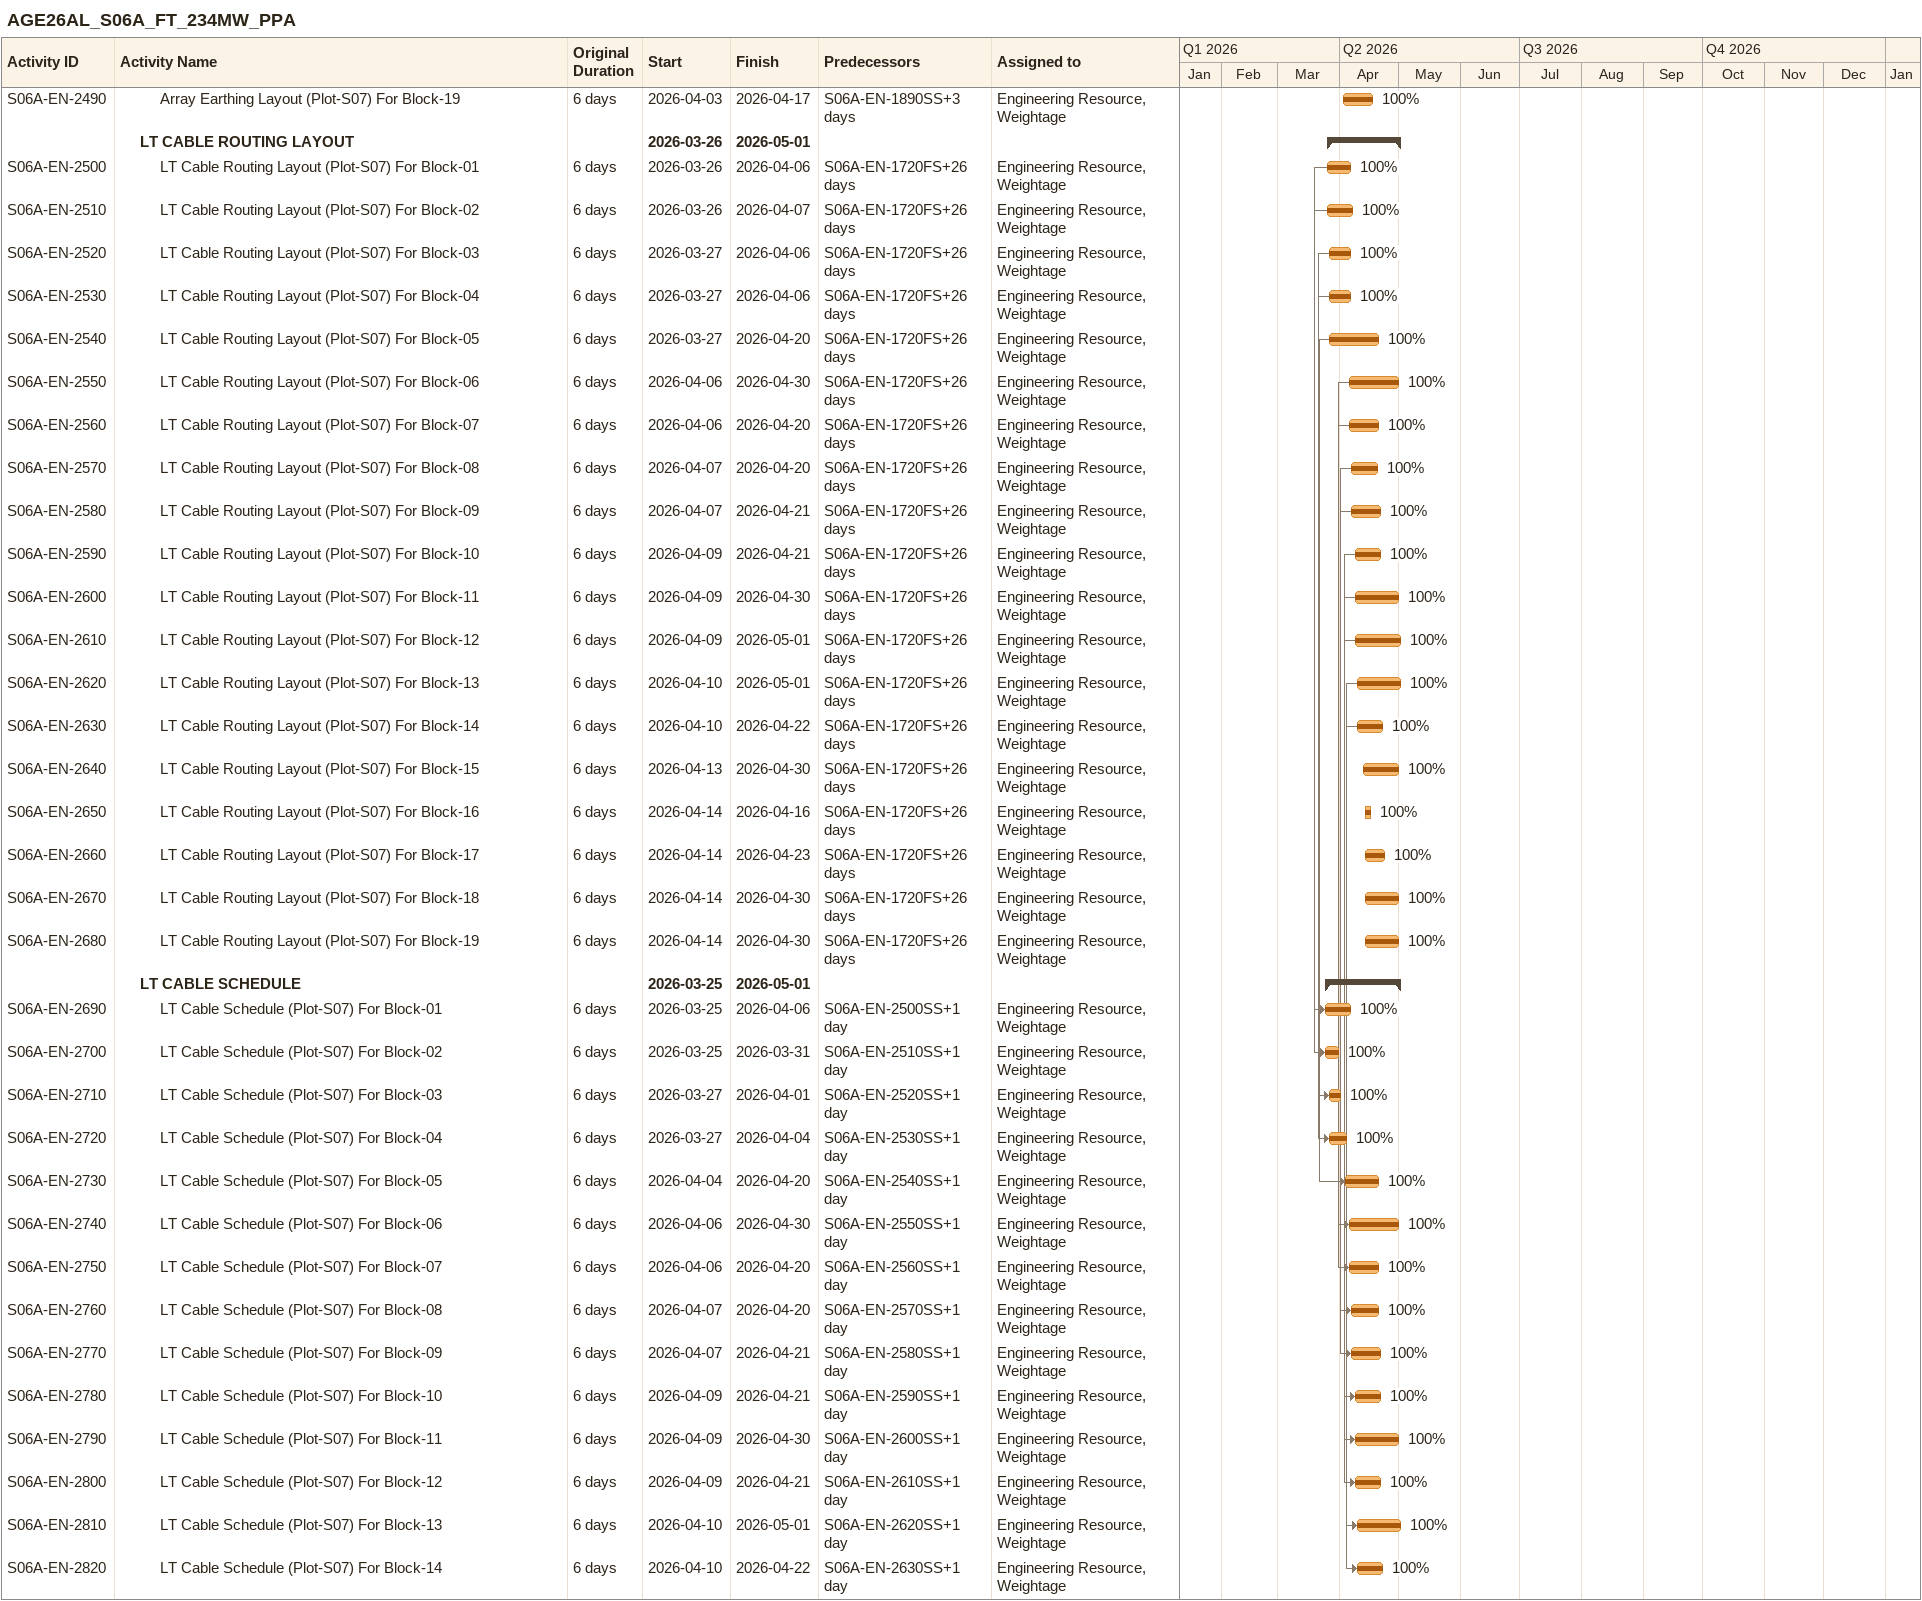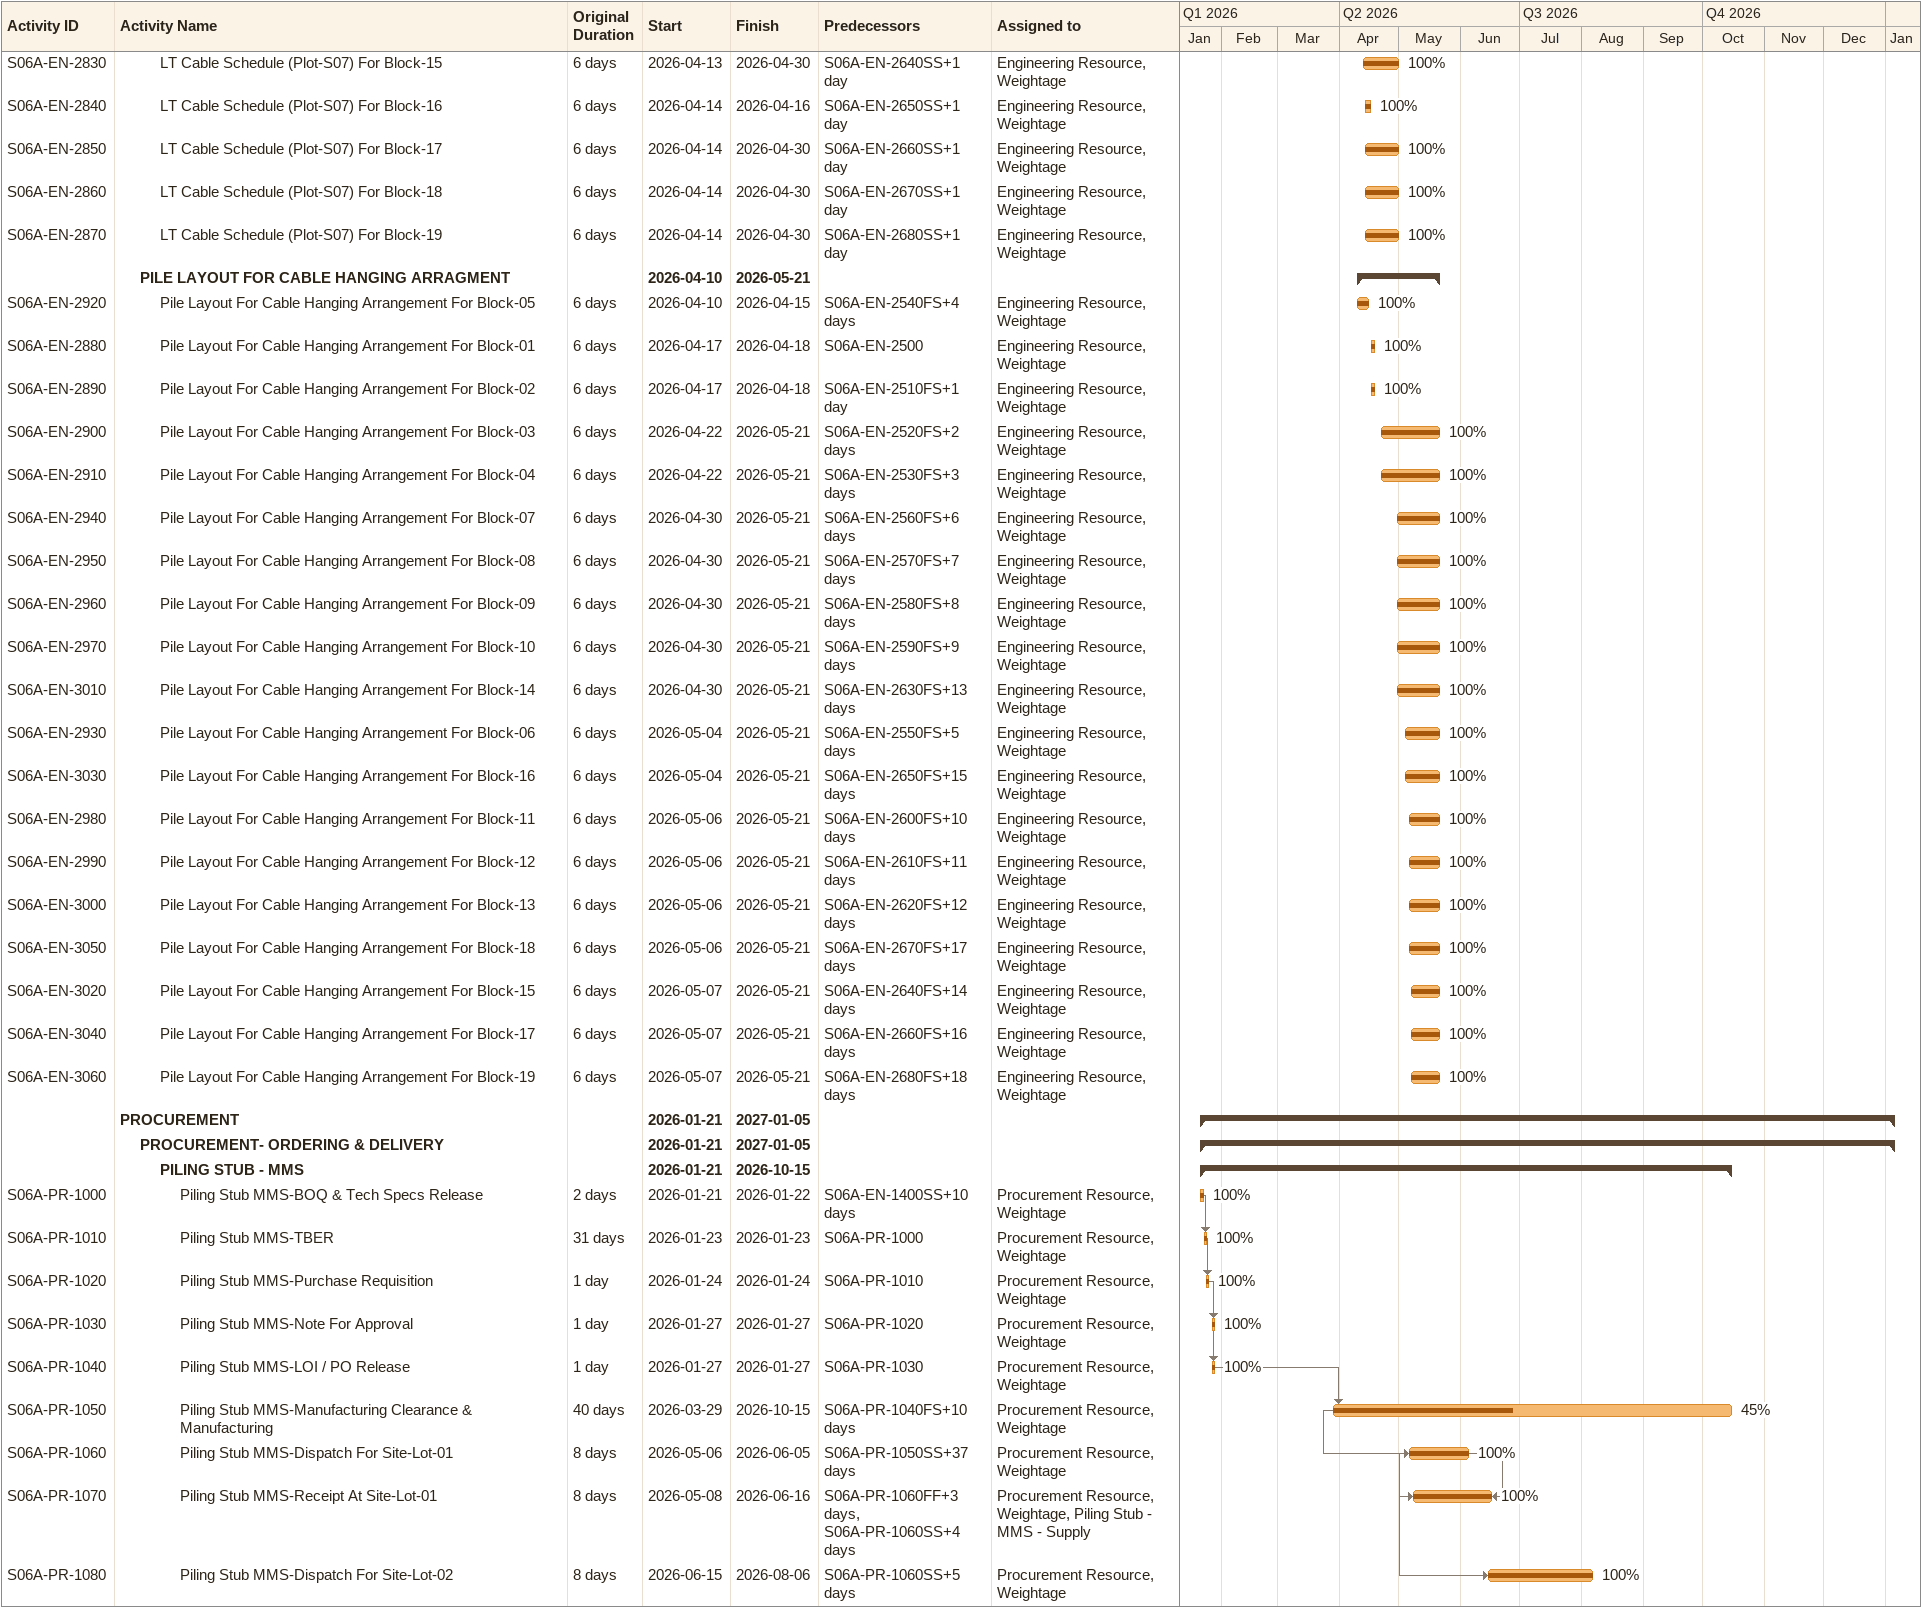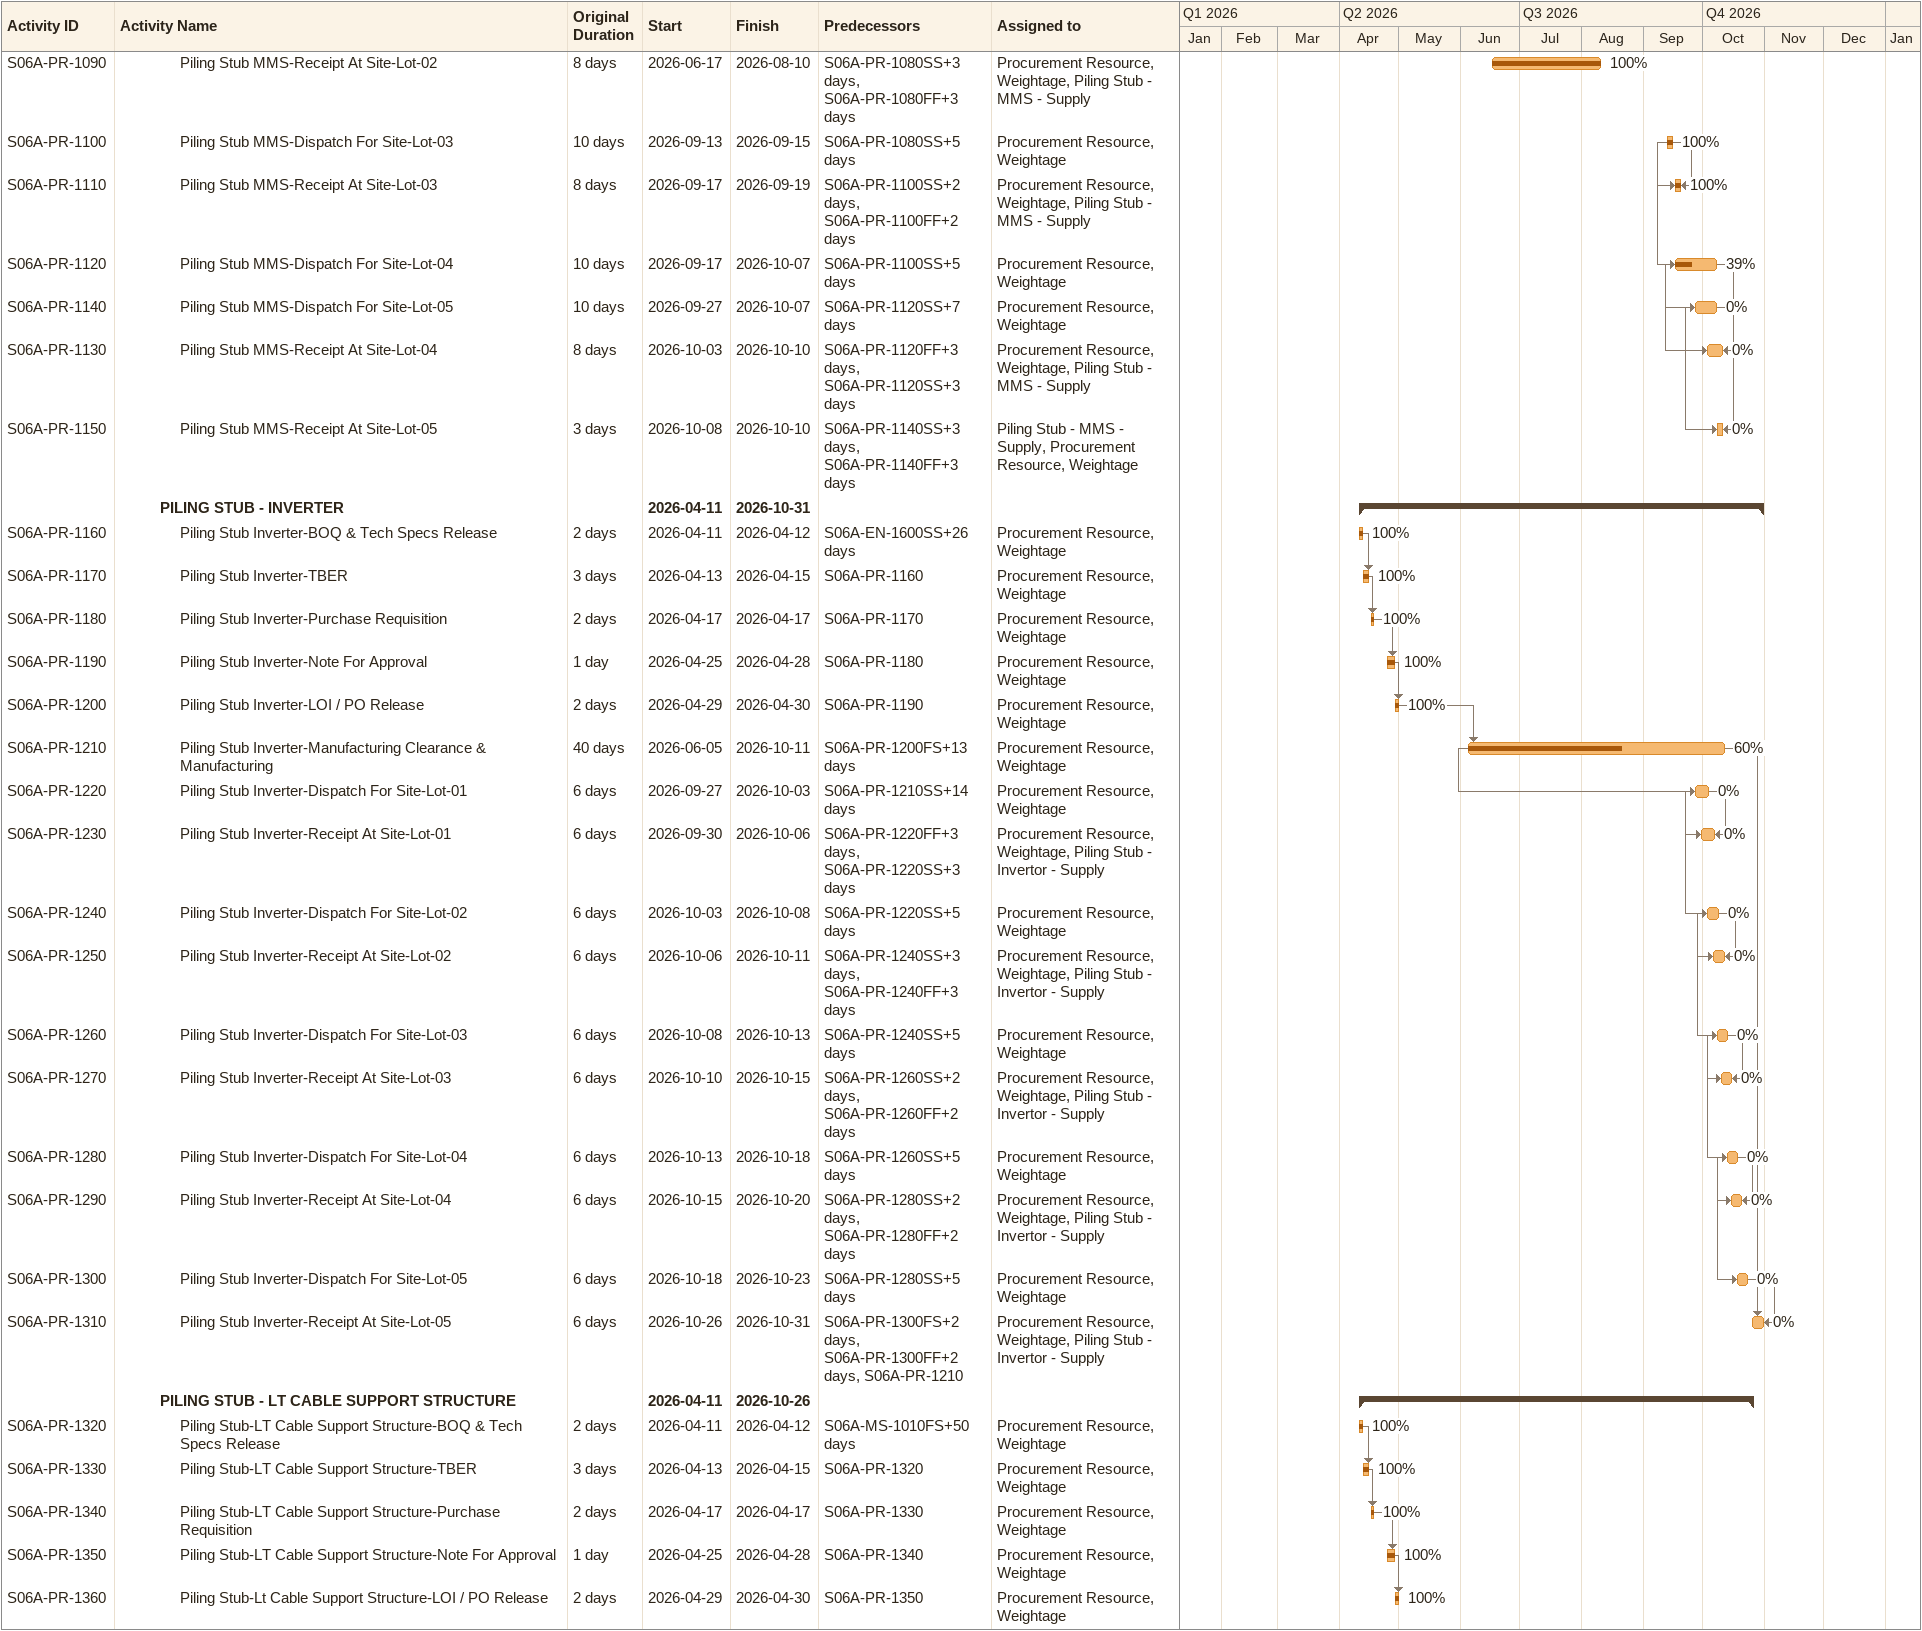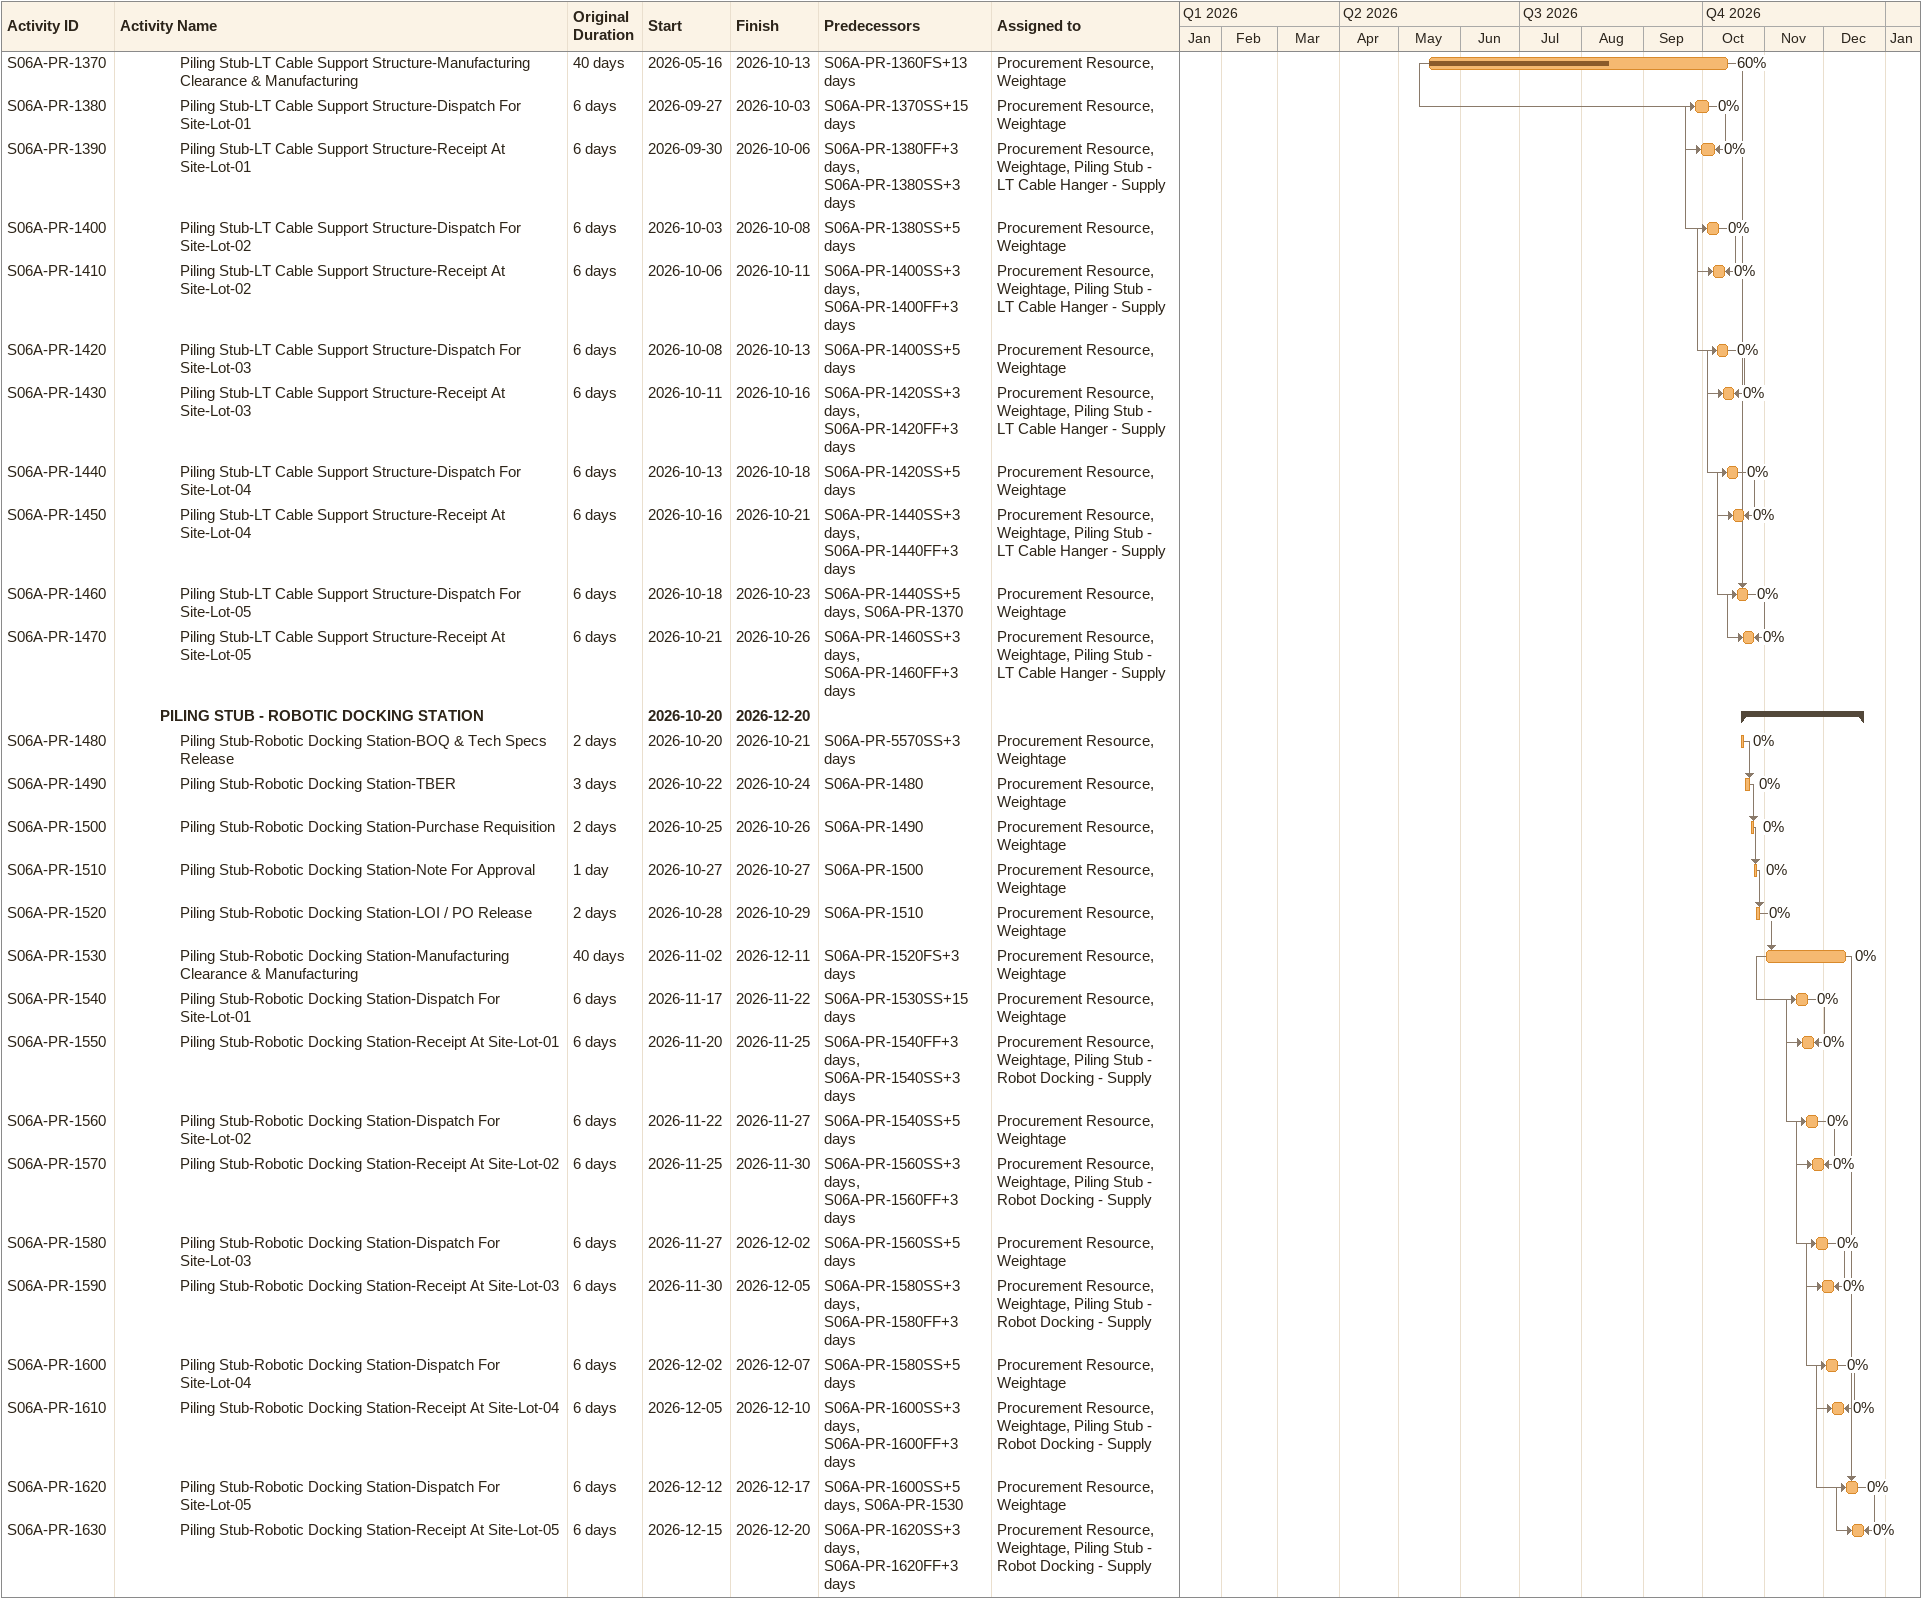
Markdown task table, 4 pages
AGE26AL_S06A_FT_234MW_PPA

| ID | Level | Task | Original duration | Start | Finish | Predecessors | Resources | % complete |
|---|---|---|---|---|---|---|---|---|
| S06A-EN-2490 | 3 | Array Earthing Layout (Plot-S07) For Block-19 | 6d | 2026-04-03 | 2026-04-17 | S06A-EN-1890SS+3d | Engineering Resource, Weightage | 100 |
|  | 2 | **LT CABLE ROUTING LAYOUT** |  | 2026-03-26 | 2026-05-01 |  |  |  |
| S06A-EN-2500 | 3 | LT Cable Routing Layout (Plot-S07) For Block-01 | 6d | 2026-03-26 | 2026-04-06 | S06A-EN-1720FS+26d | Engineering Resource, Weightage | 100 |
| S06A-EN-2510 | 3 | LT Cable Routing Layout (Plot-S07) For Block-02 | 6d | 2026-03-26 | 2026-04-07 | S06A-EN-1720FS+26d | Engineering Resource, Weightage | 100 |
| S06A-EN-2520 | 3 | LT Cable Routing Layout (Plot-S07) For Block-03 | 6d | 2026-03-27 | 2026-04-06 | S06A-EN-1720FS+26d | Engineering Resource, Weightage | 100 |
| S06A-EN-2530 | 3 | LT Cable Routing Layout (Plot-S07) For Block-04 | 6d | 2026-03-27 | 2026-04-06 | S06A-EN-1720FS+26d | Engineering Resource, Weightage | 100 |
| S06A-EN-2540 | 3 | LT Cable Routing Layout (Plot-S07) For Block-05 | 6d | 2026-03-27 | 2026-04-20 | S06A-EN-1720FS+26d | Engineering Resource, Weightage | 100 |
| S06A-EN-2550 | 3 | LT Cable Routing Layout (Plot-S07) For Block-06 | 6d | 2026-04-06 | 2026-04-30 | S06A-EN-1720FS+26d | Engineering Resource, Weightage | 100 |
| S06A-EN-2560 | 3 | LT Cable Routing Layout (Plot-S07) For Block-07 | 6d | 2026-04-06 | 2026-04-20 | S06A-EN-1720FS+26d | Engineering Resource, Weightage | 100 |
| S06A-EN-2570 | 3 | LT Cable Routing Layout (Plot-S07) For Block-08 | 6d | 2026-04-07 | 2026-04-20 | S06A-EN-1720FS+26d | Engineering Resource, Weightage | 100 |
| S06A-EN-2580 | 3 | LT Cable Routing Layout (Plot-S07) For Block-09 | 6d | 2026-04-07 | 2026-04-21 | S06A-EN-1720FS+26d | Engineering Resource, Weightage | 100 |
| S06A-EN-2590 | 3 | LT Cable Routing Layout (Plot-S07) For Block-10 | 6d | 2026-04-09 | 2026-04-21 | S06A-EN-1720FS+26d | Engineering Resource, Weightage | 100 |
| S06A-EN-2600 | 3 | LT Cable Routing Layout (Plot-S07) For Block-11 | 6d | 2026-04-09 | 2026-04-30 | S06A-EN-1720FS+26d | Engineering Resource, Weightage | 100 |
| S06A-EN-2610 | 3 | LT Cable Routing Layout (Plot-S07) For Block-12 | 6d | 2026-04-09 | 2026-05-01 | S06A-EN-1720FS+26d | Engineering Resource, Weightage | 100 |
| S06A-EN-2620 | 3 | LT Cable Routing Layout (Plot-S07) For Block-13 | 6d | 2026-04-10 | 2026-05-01 | S06A-EN-1720FS+26d | Engineering Resource, Weightage | 100 |
| S06A-EN-2630 | 3 | LT Cable Routing Layout (Plot-S07) For Block-14 | 6d | 2026-04-10 | 2026-04-22 | S06A-EN-1720FS+26d | Engineering Resource, Weightage | 100 |
| S06A-EN-2640 | 3 | LT Cable Routing Layout (Plot-S07) For Block-15 | 6d | 2026-04-13 | 2026-04-30 | S06A-EN-1720FS+26d | Engineering Resource, Weightage | 100 |
| S06A-EN-2650 | 3 | LT Cable Routing Layout (Plot-S07) For Block-16 | 6d | 2026-04-14 | 2026-04-16 | S06A-EN-1720FS+26d | Engineering Resource, Weightage | 100 |
| S06A-EN-2660 | 3 | LT Cable Routing Layout (Plot-S07) For Block-17 | 6d | 2026-04-14 | 2026-04-23 | S06A-EN-1720FS+26d | Engineering Resource, Weightage | 100 |
| S06A-EN-2670 | 3 | LT Cable Routing Layout (Plot-S07) For Block-18 | 6d | 2026-04-14 | 2026-04-30 | S06A-EN-1720FS+26d | Engineering Resource, Weightage | 100 |
| S06A-EN-2680 | 3 | LT Cable Routing Layout (Plot-S07) For Block-19 | 6d | 2026-04-14 | 2026-04-30 | S06A-EN-1720FS+26d | Engineering Resource, Weightage | 100 |
|  | 2 | **LT CABLE SCHEDULE** |  | 2026-03-25 | 2026-05-01 |  |  |  |
| S06A-EN-2690 | 3 | LT Cable Schedule (Plot-S07) For Block-01 | 6d | 2026-03-25 | 2026-04-06 | S06A-EN-2500SS+1d | Engineering Resource, Weightage | 100 |
| S06A-EN-2700 | 3 | LT Cable Schedule (Plot-S07) For Block-02 | 6d | 2026-03-25 | 2026-03-31 | S06A-EN-2510SS+1d | Engineering Resource, Weightage | 100 |
| S06A-EN-2710 | 3 | LT Cable Schedule (Plot-S07) For Block-03 | 6d | 2026-03-27 | 2026-04-01 | S06A-EN-2520SS+1d | Engineering Resource, Weightage | 100 |
| S06A-EN-2720 | 3 | LT Cable Schedule (Plot-S07) For Block-04 | 6d | 2026-03-27 | 2026-04-04 | S06A-EN-2530SS+1d | Engineering Resource, Weightage | 100 |
| S06A-EN-2730 | 3 | LT Cable Schedule (Plot-S07) For Block-05 | 6d | 2026-04-04 | 2026-04-20 | S06A-EN-2540SS+1d | Engineering Resource, Weightage | 100 |
| S06A-EN-2740 | 3 | LT Cable Schedule (Plot-S07) For Block-06 | 6d | 2026-04-06 | 2026-04-30 | S06A-EN-2550SS+1d | Engineering Resource, Weightage | 100 |
| S06A-EN-2750 | 3 | LT Cable Schedule (Plot-S07) For Block-07 | 6d | 2026-04-06 | 2026-04-20 | S06A-EN-2560SS+1d | Engineering Resource, Weightage | 100 |
| S06A-EN-2760 | 3 | LT Cable Schedule (Plot-S07) For Block-08 | 6d | 2026-04-07 | 2026-04-20 | S06A-EN-2570SS+1d | Engineering Resource, Weightage | 100 |
| S06A-EN-2770 | 3 | LT Cable Schedule (Plot-S07) For Block-09 | 6d | 2026-04-07 | 2026-04-21 | S06A-EN-2580SS+1d | Engineering Resource, Weightage | 100 |
| S06A-EN-2780 | 3 | LT Cable Schedule (Plot-S07) For Block-10 | 6d | 2026-04-09 | 2026-04-21 | S06A-EN-2590SS+1d | Engineering Resource, Weightage | 100 |
| S06A-EN-2790 | 3 | LT Cable Schedule (Plot-S07) For Block-11 | 6d | 2026-04-09 | 2026-04-30 | S06A-EN-2600SS+1d | Engineering Resource, Weightage | 100 |
| S06A-EN-2800 | 3 | LT Cable Schedule (Plot-S07) For Block-12 | 6d | 2026-04-09 | 2026-04-21 | S06A-EN-2610SS+1d | Engineering Resource, Weightage | 100 |
| S06A-EN-2810 | 3 | LT Cable Schedule (Plot-S07) For Block-13 | 6d | 2026-04-10 | 2026-05-01 | S06A-EN-2620SS+1d | Engineering Resource, Weightage | 100 |
| S06A-EN-2820 | 3 | LT Cable Schedule (Plot-S07) For Block-14 | 6d | 2026-04-10 | 2026-04-22 | S06A-EN-2630SS+1d | Engineering Resource, Weightage | 100 |
| S06A-EN-2830 | 3 | LT Cable Schedule (Plot-S07) For Block-15 | 6d | 2026-04-13 | 2026-04-30 | S06A-EN-2640SS+1d | Engineering Resource, Weightage | 100 |
| S06A-EN-2840 | 3 | LT Cable Schedule (Plot-S07) For Block-16 | 6d | 2026-04-14 | 2026-04-16 | S06A-EN-2650SS+1d | Engineering Resource, Weightage | 100 |
| S06A-EN-2850 | 3 | LT Cable Schedule (Plot-S07) For Block-17 | 6d | 2026-04-14 | 2026-04-30 | S06A-EN-2660SS+1d | Engineering Resource, Weightage | 100 |
| S06A-EN-2860 | 3 | LT Cable Schedule (Plot-S07) For Block-18 | 6d | 2026-04-14 | 2026-04-30 | S06A-EN-2670SS+1d | Engineering Resource, Weightage | 100 |
| S06A-EN-2870 | 3 | LT Cable Schedule (Plot-S07) For Block-19 | 6d | 2026-04-14 | 2026-04-30 | S06A-EN-2680SS+1d | Engineering Resource, Weightage | 100 |
|  | 2 | **PILE LAYOUT FOR CABLE HANGING ARRAGMENT** |  | 2026-04-10 | 2026-05-21 |  |  |  |
| S06A-EN-2920 | 3 | Pile Layout For Cable Hanging Arrangement For Block-05 | 6d | 2026-04-10 | 2026-04-15 | S06A-EN-2540FS+4d | Engineering Resource, Weightage | 100 |
| S06A-EN-2880 | 3 | Pile Layout For Cable Hanging Arrangement For Block-01 | 6d | 2026-04-17 | 2026-04-18 | S06A-EN-2500 | Engineering Resource, Weightage | 100 |
| S06A-EN-2890 | 3 | Pile Layout For Cable Hanging Arrangement For Block-02 | 6d | 2026-04-17 | 2026-04-18 | S06A-EN-2510FS+1d | Engineering Resource, Weightage | 100 |
| S06A-EN-2900 | 3 | Pile Layout For Cable Hanging Arrangement For Block-03 | 6d | 2026-04-22 | 2026-05-21 | S06A-EN-2520FS+2d | Engineering Resource, Weightage | 100 |
| S06A-EN-2910 | 3 | Pile Layout For Cable Hanging Arrangement For Block-04 | 6d | 2026-04-22 | 2026-05-21 | S06A-EN-2530FS+3d | Engineering Resource, Weightage | 100 |
| S06A-EN-2940 | 3 | Pile Layout For Cable Hanging Arrangement For Block-07 | 6d | 2026-04-30 | 2026-05-21 | S06A-EN-2560FS+6d | Engineering Resource, Weightage | 100 |
| S06A-EN-2950 | 3 | Pile Layout For Cable Hanging Arrangement For Block-08 | 6d | 2026-04-30 | 2026-05-21 | S06A-EN-2570FS+7d | Engineering Resource, Weightage | 100 |
| S06A-EN-2960 | 3 | Pile Layout For Cable Hanging Arrangement For Block-09 | 6d | 2026-04-30 | 2026-05-21 | S06A-EN-2580FS+8d | Engineering Resource, Weightage | 100 |
| S06A-EN-2970 | 3 | Pile Layout For Cable Hanging Arrangement For Block-10 | 6d | 2026-04-30 | 2026-05-21 | S06A-EN-2590FS+9d | Engineering Resource, Weightage | 100 |
| S06A-EN-3010 | 3 | Pile Layout For Cable Hanging Arrangement For Block-14 | 6d | 2026-04-30 | 2026-05-21 | S06A-EN-2630FS+13d | Engineering Resource, Weightage | 100 |
| S06A-EN-2930 | 3 | Pile Layout For Cable Hanging Arrangement For Block-06 | 6d | 2026-05-04 | 2026-05-21 | S06A-EN-2550FS+5d | Engineering Resource, Weightage | 100 |
| S06A-EN-3030 | 3 | Pile Layout For Cable Hanging Arrangement For Block-16 | 6d | 2026-05-04 | 2026-05-21 | S06A-EN-2650FS+15d | Engineering Resource, Weightage | 100 |
| S06A-EN-2980 | 3 | Pile Layout For Cable Hanging Arrangement For Block-11 | 6d | 2026-05-06 | 2026-05-21 | S06A-EN-2600FS+10d | Engineering Resource, Weightage | 100 |
| S06A-EN-2990 | 3 | Pile Layout For Cable Hanging Arrangement For Block-12 | 6d | 2026-05-06 | 2026-05-21 | S06A-EN-2610FS+11d | Engineering Resource, Weightage | 100 |
| S06A-EN-3000 | 3 | Pile Layout For Cable Hanging Arrangement For Block-13 | 6d | 2026-05-06 | 2026-05-21 | S06A-EN-2620FS+12d | Engineering Resource, Weightage | 100 |
| S06A-EN-3050 | 3 | Pile Layout For Cable Hanging Arrangement For Block-18 | 6d | 2026-05-06 | 2026-05-21 | S06A-EN-2670FS+17d | Engineering Resource, Weightage | 100 |
| S06A-EN-3020 | 3 | Pile Layout For Cable Hanging Arrangement For Block-15 | 6d | 2026-05-07 | 2026-05-21 | S06A-EN-2640FS+14d | Engineering Resource, Weightage | 100 |
| S06A-EN-3040 | 3 | Pile Layout For Cable Hanging Arrangement For Block-17 | 6d | 2026-05-07 | 2026-05-21 | S06A-EN-2660FS+16d | Engineering Resource, Weightage | 100 |
| S06A-EN-3060 | 3 | Pile Layout For Cable Hanging Arrangement For Block-19 | 6d | 2026-05-07 | 2026-05-21 | S06A-EN-2680FS+18d | Engineering Resource, Weightage | 100 |
|  | 1 | **PROCUREMENT** |  | 2026-01-21 | 2027-01-05 |  |  |  |
|  | 2 | **PROCUREMENT- ORDERING & DELIVERY** |  | 2026-01-21 | 2027-01-05 |  |  |  |
|  | 3 | **PILING STUB - MMS** |  | 2026-01-21 | 2026-10-15 |  |  |  |
| S06A-PR-1000 | 4 | Piling Stub MMS-BOQ & Tech Specs Release | 2d | 2026-01-21 | 2026-01-22 | S06A-EN-1400SS+10d | Procurement Resource, Weightage | 100 |
| S06A-PR-1010 | 4 | Piling Stub MMS-TBER | 31d | 2026-01-23 | 2026-01-23 | S06A-PR-1000 | Procurement Resource, Weightage | 100 |
| S06A-PR-1020 | 4 | Piling Stub MMS-Purchase Requisition | 1d | 2026-01-24 | 2026-01-24 | S06A-PR-1010 | Procurement Resource, Weightage | 100 |
| S06A-PR-1030 | 4 | Piling Stub MMS-Note For Approval | 1d | 2026-01-27 | 2026-01-27 | S06A-PR-1020 | Procurement Resource, Weightage | 100 |
| S06A-PR-1040 | 4 | Piling Stub MMS-LOI / PO Release | 1d | 2026-01-27 | 2026-01-27 | S06A-PR-1030 | Procurement Resource, Weightage | 100 |
| S06A-PR-1050 | 4 | Piling Stub MMS-Manufacturing Clearance & Manufacturing | 40d | 2026-03-29 | 2026-10-15 | S06A-PR-1040FS+10d | Procurement Resource, Weightage | 45 |
| S06A-PR-1060 | 4 | Piling Stub MMS-Dispatch For Site-Lot-01 | 8d | 2026-05-06 | 2026-06-05 | S06A-PR-1050SS+37d | Procurement Resource, Weightage | 100 |
| S06A-PR-1070 | 4 | Piling Stub MMS-Receipt At Site-Lot-01 | 8d | 2026-05-08 | 2026-06-16 | S06A-PR-1060FF+3d, S06A-PR-1060SS+4d | Procurement Resource, Weightage, Piling Stub - MMS - Supply | 100 |
| S06A-PR-1080 | 4 | Piling Stub MMS-Dispatch For Site-Lot-02 | 8d | 2026-06-15 | 2026-08-06 | S06A-PR-1060SS+5d | Procurement Resource, Weightage | 100 |
| S06A-PR-1090 | 4 | Piling Stub MMS-Receipt At Site-Lot-02 | 8d | 2026-06-17 | 2026-08-10 | S06A-PR-1080SS+3d, S06A-PR-1080FF+3d | Procurement Resource, Weightage, Piling Stub - MMS - Supply | 100 |
| S06A-PR-1100 | 4 | Piling Stub MMS-Dispatch For Site-Lot-03 | 10d | 2026-09-13 | 2026-09-15 | S06A-PR-1080SS+5d | Procurement Resource, Weightage | 100 |
| S06A-PR-1110 | 4 | Piling Stub MMS-Receipt At Site-Lot-03 | 8d | 2026-09-17 | 2026-09-19 | S06A-PR-1100SS+2d, S06A-PR-1100FF+2d | Procurement Resource, Weightage, Piling Stub - MMS - Supply | 100 |
| S06A-PR-1120 | 4 | Piling Stub MMS-Dispatch For Site-Lot-04 | 10d | 2026-09-17 | 2026-10-07 | S06A-PR-1100SS+5d | Procurement Resource, Weightage | 39 |
| S06A-PR-1140 | 4 | Piling Stub MMS-Dispatch For Site-Lot-05 | 10d | 2026-09-27 | 2026-10-07 | S06A-PR-1120SS+7d | Procurement Resource, Weightage | 0 |
| S06A-PR-1130 | 4 | Piling Stub MMS-Receipt At Site-Lot-04 | 8d | 2026-10-03 | 2026-10-10 | S06A-PR-1120FF+3d, S06A-PR-1120SS+3d | Procurement Resource, Weightage, Piling Stub - MMS - Supply | 0 |
| S06A-PR-1150 | 4 | Piling Stub MMS-Receipt At Site-Lot-05 | 3d | 2026-10-08 | 2026-10-10 | S06A-PR-1140SS+3d, S06A-PR-1140FF+3d | Piling Stub - MMS - Supply, Procurement Resource, Weightage | 0 |
|  | 3 | **PILING STUB - INVERTER** |  | 2026-04-11 | 2026-10-31 |  |  |  |
| S06A-PR-1160 | 4 | Piling Stub Inverter-BOQ & Tech Specs Release | 2d | 2026-04-11 | 2026-04-12 | S06A-EN-1600SS+26d | Procurement Resource, Weightage | 100 |
| S06A-PR-1170 | 4 | Piling Stub Inverter-TBER | 3d | 2026-04-13 | 2026-04-15 | S06A-PR-1160 | Procurement Resource, Weightage | 100 |
| S06A-PR-1180 | 4 | Piling Stub Inverter-Purchase Requisition | 2d | 2026-04-17 | 2026-04-17 | S06A-PR-1170 | Procurement Resource, Weightage | 100 |
| S06A-PR-1190 | 4 | Piling Stub Inverter-Note For Approval | 1d | 2026-04-25 | 2026-04-28 | S06A-PR-1180 | Procurement Resource, Weightage | 100 |
| S06A-PR-1200 | 4 | Piling Stub Inverter-LOI / PO Release | 2d | 2026-04-29 | 2026-04-30 | S06A-PR-1190 | Procurement Resource, Weightage | 100 |
| S06A-PR-1210 | 4 | Piling Stub Inverter-Manufacturing Clearance & Manufacturing | 40d | 2026-06-05 | 2026-10-11 | S06A-PR-1200FS+13d | Procurement Resource, Weightage | 60 |
| S06A-PR-1220 | 4 | Piling Stub Inverter-Dispatch For Site-Lot-01 | 6d | 2026-09-27 | 2026-10-03 | S06A-PR-1210SS+14d | Procurement Resource, Weightage | 0 |
| S06A-PR-1230 | 4 | Piling Stub Inverter-Receipt At Site-Lot-01 | 6d | 2026-09-30 | 2026-10-06 | S06A-PR-1220FF+3d, S06A-PR-1220SS+3d | Procurement Resource, Weightage, Piling Stub - Invertor - Supply | 0 |
| S06A-PR-1240 | 4 | Piling Stub Inverter-Dispatch For Site-Lot-02 | 6d | 2026-10-03 | 2026-10-08 | S06A-PR-1220SS+5d | Procurement Resource, Weightage | 0 |
| S06A-PR-1250 | 4 | Piling Stub Inverter-Receipt At Site-Lot-02 | 6d | 2026-10-06 | 2026-10-11 | S06A-PR-1240SS+3d, S06A-PR-1240FF+3d | Procurement Resource, Weightage, Piling Stub - Invertor - Supply | 0 |
| S06A-PR-1260 | 4 | Piling Stub Inverter-Dispatch For Site-Lot-03 | 6d | 2026-10-08 | 2026-10-13 | S06A-PR-1240SS+5d | Procurement Resource, Weightage | 0 |
| S06A-PR-1270 | 4 | Piling Stub Inverter-Receipt At Site-Lot-03 | 6d | 2026-10-10 | 2026-10-15 | S06A-PR-1260SS+2d, S06A-PR-1260FF+2d | Procurement Resource, Weightage, Piling Stub - Invertor - Supply | 0 |
| S06A-PR-1280 | 4 | Piling Stub Inverter-Dispatch For Site-Lot-04 | 6d | 2026-10-13 | 2026-10-18 | S06A-PR-1260SS+5d | Procurement Resource, Weightage | 0 |
| S06A-PR-1290 | 4 | Piling Stub Inverter-Receipt At Site-Lot-04 | 6d | 2026-10-15 | 2026-10-20 | S06A-PR-1280SS+2d, S06A-PR-1280FF+2d | Procurement Resource, Weightage, Piling Stub - Invertor - Supply | 0 |
| S06A-PR-1300 | 4 | Piling Stub Inverter-Dispatch For Site-Lot-05 | 6d | 2026-10-18 | 2026-10-23 | S06A-PR-1280SS+5d | Procurement Resource, Weightage | 0 |
| S06A-PR-1310 | 4 | Piling Stub Inverter-Receipt At Site-Lot-05 | 6d | 2026-10-26 | 2026-10-31 | S06A-PR-1300FS+2d, S06A-PR-1300FF+2d, S06A-PR-1210 | Procurement Resource, Weightage, Piling Stub - Invertor - Supply | 0 |
|  | 3 | **PILING STUB - LT CABLE SUPPORT STRUCTURE** |  | 2026-04-11 | 2026-10-26 |  |  |  |
| S06A-PR-1320 | 4 | Piling Stub-LT Cable Support Structure-BOQ & Tech Specs Release | 2d | 2026-04-11 | 2026-04-12 | S06A-MS-1010FS+50d | Procurement Resource, Weightage | 100 |
| S06A-PR-1330 | 4 | Piling Stub-LT Cable Support Structure-TBER | 3d | 2026-04-13 | 2026-04-15 | S06A-PR-1320 | Procurement Resource, Weightage | 100 |
| S06A-PR-1340 | 4 | Piling Stub-LT Cable Support Structure-Purchase Requisition | 2d | 2026-04-17 | 2026-04-17 | S06A-PR-1330 | Procurement Resource, Weightage | 100 |
| S06A-PR-1350 | 4 | Piling Stub-LT Cable Support Structure-Note For Approval | 1d | 2026-04-25 | 2026-04-28 | S06A-PR-1340 | Procurement Resource, Weightage | 100 |
| S06A-PR-1360 | 4 | Piling Stub-Lt Cable Support Structure-LOI / PO Release | 2d | 2026-04-29 | 2026-04-30 | S06A-PR-1350 | Procurement Resource, Weightage | 100 |
| S06A-PR-1370 | 4 | Piling Stub-LT Cable Support Structure-Manufacturing Clearance & Manufacturing | 40d | 2026-05-16 | 2026-10-13 | S06A-PR-1360FS+13d | Procurement Resource, Weightage | 60 |
| S06A-PR-1380 | 4 | Piling Stub-LT Cable Support Structure-Dispatch For Site-Lot-01 | 6d | 2026-09-27 | 2026-10-03 | S06A-PR-1370SS+15d | Procurement Resource, Weightage | 0 |
| S06A-PR-1390 | 4 | Piling Stub-LT Cable Support Structure-Receipt At Site-Lot-01 | 6d | 2026-09-30 | 2026-10-06 | S06A-PR-1380FF+3d, S06A-PR-1380SS+3d | Procurement Resource, Weightage, Piling Stub - LT Cable Hanger - Supply | 0 |
| S06A-PR-1400 | 4 | Piling Stub-LT Cable Support Structure-Dispatch For Site-Lot-02 | 6d | 2026-10-03 | 2026-10-08 | S06A-PR-1380SS+5d | Procurement Resource, Weightage | 0 |
| S06A-PR-1410 | 4 | Piling Stub-LT Cable Support Structure-Receipt At Site-Lot-02 | 6d | 2026-10-06 | 2026-10-11 | S06A-PR-1400SS+3d, S06A-PR-1400FF+3d | Procurement Resource, Weightage, Piling Stub - LT Cable Hanger - Supply | 0 |
| S06A-PR-1420 | 4 | Piling Stub-LT Cable Support Structure-Dispatch For Site-Lot-03 | 6d | 2026-10-08 | 2026-10-13 | S06A-PR-1400SS+5d | Procurement Resource, Weightage | 0 |
| S06A-PR-1430 | 4 | Piling Stub-LT Cable Support Structure-Receipt At Site-Lot-03 | 6d | 2026-10-11 | 2026-10-16 | S06A-PR-1420SS+3d, S06A-PR-1420FF+3d | Procurement Resource, Weightage, Piling Stub - LT Cable Hanger - Supply | 0 |
| S06A-PR-1440 | 4 | Piling Stub-LT Cable Support Structure-Dispatch For Site-Lot-04 | 6d | 2026-10-13 | 2026-10-18 | S06A-PR-1420SS+5d | Procurement Resource, Weightage | 0 |
| S06A-PR-1450 | 4 | Piling Stub-LT Cable Support Structure-Receipt At Site-Lot-04 | 6d | 2026-10-16 | 2026-10-21 | S06A-PR-1440SS+3d, S06A-PR-1440FF+3d | Procurement Resource, Weightage, Piling Stub - LT Cable Hanger - Supply | 0 |
| S06A-PR-1460 | 4 | Piling Stub-LT Cable Support Structure-Dispatch For Site-Lot-05 | 6d | 2026-10-18 | 2026-10-23 | S06A-PR-1440SS+5d, S06A-PR-1370 | Procurement Resource, Weightage | 0 |
| S06A-PR-1470 | 4 | Piling Stub-LT Cable Support Structure-Receipt At Site-Lot-05 | 6d | 2026-10-21 | 2026-10-26 | S06A-PR-1460SS+3d, S06A-PR-1460FF+3d | Procurement Resource, Weightage, Piling Stub - LT Cable Hanger - Supply | 0 |
|  | 3 | **PILING STUB - ROBOTIC DOCKING STATION** |  | 2026-10-20 | 2026-12-20 |  |  |  |
| S06A-PR-1480 | 4 | Piling Stub-Robotic Docking Station-BOQ & Tech Specs Release | 2d | 2026-10-20 | 2026-10-21 | S06A-PR-5570SS+3d | Procurement Resource, Weightage | 0 |
| S06A-PR-1490 | 4 | Piling Stub-Robotic Docking Station-TBER | 3d | 2026-10-22 | 2026-10-24 | S06A-PR-1480 | Procurement Resource, Weightage | 0 |
| S06A-PR-1500 | 4 | Piling Stub-Robotic Docking Station-Purchase Requisition | 2d | 2026-10-25 | 2026-10-26 | S06A-PR-1490 | Procurement Resource, Weightage | 0 |
| S06A-PR-1510 | 4 | Piling Stub-Robotic Docking Station-Note For Approval | 1d | 2026-10-27 | 2026-10-27 | S06A-PR-1500 | Procurement Resource, Weightage | 0 |
| S06A-PR-1520 | 4 | Piling Stub-Robotic Docking Station-LOI / PO Release | 2d | 2026-10-28 | 2026-10-29 | S06A-PR-1510 | Procurement Resource, Weightage | 0 |
| S06A-PR-1530 | 4 | Piling Stub-Robotic Docking Station-Manufacturing Clearance & Manufacturing | 40d | 2026-11-02 | 2026-12-11 | S06A-PR-1520FS+3d | Procurement Resource, Weightage | 0 |
| S06A-PR-1540 | 4 | Piling Stub-Robotic Docking Station-Dispatch For Site-Lot-01 | 6d | 2026-11-17 | 2026-11-22 | S06A-PR-1530SS+15d | Procurement Resource, Weightage | 0 |
| S06A-PR-1550 | 4 | Piling Stub-Robotic Docking Station-Receipt At Site-Lot-01 | 6d | 2026-11-20 | 2026-11-25 | S06A-PR-1540FF+3d, S06A-PR-1540SS+3d | Procurement Resource, Weightage, Piling Stub - Robot Docking - Supply | 0 |
| S06A-PR-1560 | 4 | Piling Stub-Robotic Docking Station-Dispatch For Site-Lot-02 | 6d | 2026-11-22 | 2026-11-27 | S06A-PR-1540SS+5d | Procurement Resource, Weightage | 0 |
| S06A-PR-1570 | 4 | Piling Stub-Robotic Docking Station-Receipt At Site-Lot-02 | 6d | 2026-11-25 | 2026-11-30 | S06A-PR-1560SS+3d, S06A-PR-1560FF+3d | Procurement Resource, Weightage, Piling Stub - Robot Docking - Supply | 0 |
| S06A-PR-1580 | 4 | Piling Stub-Robotic Docking Station-Dispatch For Site-Lot-03 | 6d | 2026-11-27 | 2026-12-02 | S06A-PR-1560SS+5d | Procurement Resource, Weightage | 0 |
| S06A-PR-1590 | 4 | Piling Stub-Robotic Docking Station-Receipt At Site-Lot-03 | 6d | 2026-11-30 | 2026-12-05 | S06A-PR-1580SS+3d, S06A-PR-1580FF+3d | Procurement Resource, Weightage, Piling Stub - Robot Docking - Supply | 0 |
| S06A-PR-1600 | 4 | Piling Stub-Robotic Docking Station-Dispatch For Site-Lot-04 | 6d | 2026-12-02 | 2026-12-07 | S06A-PR-1580SS+5d | Procurement Resource, Weightage | 0 |
| S06A-PR-1610 | 4 | Piling Stub-Robotic Docking Station-Receipt At Site-Lot-04 | 6d | 2026-12-05 | 2026-12-10 | S06A-PR-1600SS+3d, S06A-PR-1600FF+3d | Procurement Resource, Weightage, Piling Stub - Robot Docking - Supply | 0 |
| S06A-PR-1620 | 4 | Piling Stub-Robotic Docking Station-Dispatch For Site-Lot-05 | 6d | 2026-12-12 | 2026-12-17 | S06A-PR-1600SS+5d, S06A-PR-1530 | Procurement Resource, Weightage | 0 |
| S06A-PR-1630 | 4 | Piling Stub-Robotic Docking Station-Receipt At Site-Lot-05 | 6d | 2026-12-15 | 2026-12-20 | S06A-PR-1620SS+3d, S06A-PR-1620FF+3d | Procurement Resource, Weightage, Piling Stub - Robot Docking - Supply | 0 |
